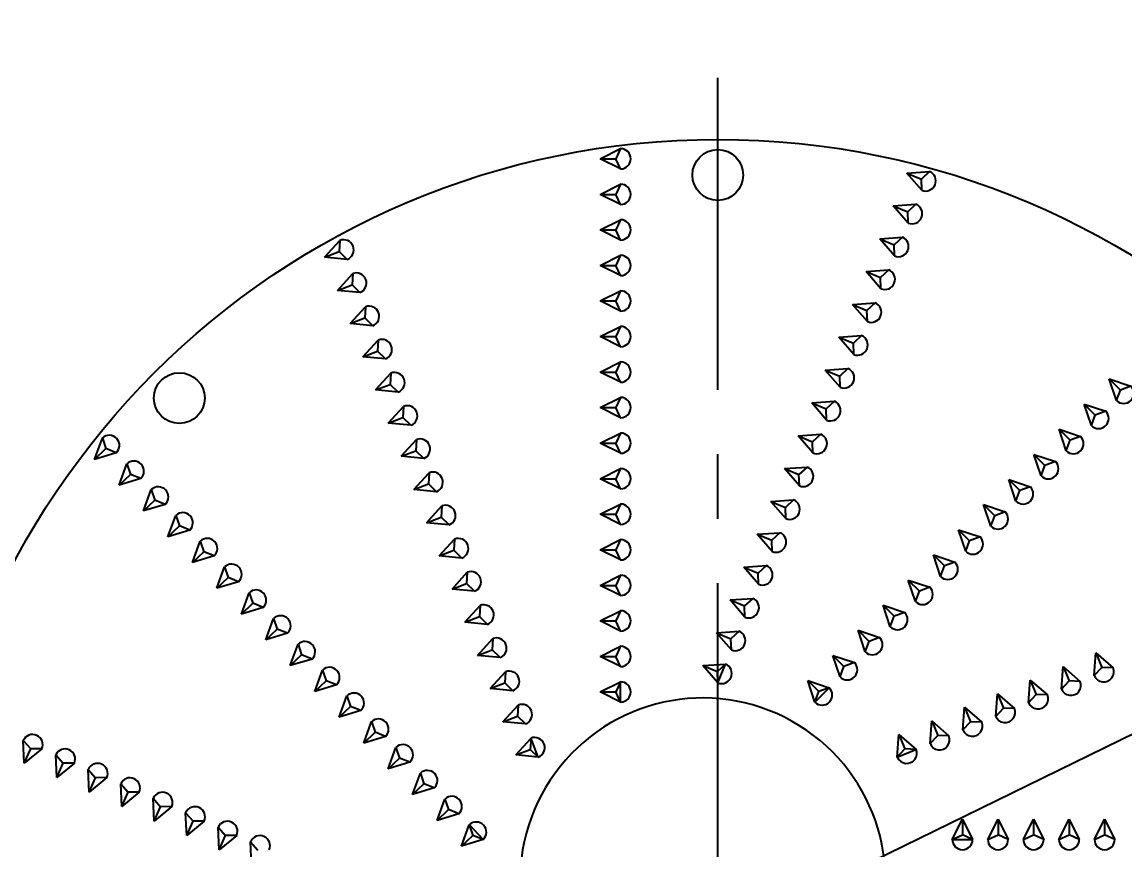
# Model space of a CAD drawing. Extents: x 115 to 2025, y 0 to 1377.
# Drawn here: x 709.2 to 763.5, y 1228.4 to 1269.2 of the extents above; entities that cross this region are included whole.
import ezdxf

# ---------------------------------------------------------------- set-up
doc = ezdxf.new("R2010")
doc.units = 0
doc.header["$LTSCALE"] = 0.5
doc.header["$PDMODE"] = 3
doc.linetypes.add('CENTER', pattern=[50.8, 31.75, -6.35, 6.35, -6.35])
doc.layers.get('0').update_dxf_attribs({"linetype": 'CONTINUOUS'})
doc.layers.get('DEFPOINTS').update_dxf_attribs({"linetype": 'CONTINUOUS'})
doc.layers.add('DANMEN', color=7, linetype='CONTINUOUS')
doc.layers.add('SUNPOU', color=7, linetype='CONTINUOUS')
doc.styles.get("Standard").update_dxf_attribs({"font": 'ROMANS', "bigfont": 'EXTFONT.shx'})
doc.dimstyles.new('STYLE_1', dxfattribs={"dimscale": 5, "dimtxt": 2, "dimasz": 3, "dimexe": 1, "dimexo": 1, "dimgap": 0.6, "dimtad": 3, "dimdec": 0, "dimlfac": 2, "dimzin": 0, "dimdsep": 46, "dimtxsty": 'STANDARD', "dimblk1": 'OPEN', "dimblk2": 'OPEN', "dimsah": 1, "dimcen": 1.5, "dimadec": 0, "dimazin": 0, "dimtfac": 1, "dimtdec": 0, "dimtmove": 0, "dimatfit": 0, "dimldrblk": 'DOTSMALL', "dimfxl": 1, "dimtvp": 1, "dimtolj": 1, "dimtzin": 0, "dimarcsym": 0})

# ---------------------------------------------------------------- blocks, each defined once
blk = doc.blocks.new('_OPEN')
at = {"color": 0, "linetype": 'ByBlock'}
for p, q in [((-1, 0.1667), (0, 0)), ((0, 0), (-1, -0.1667)), ((0, 0), (-1, 0))]:
    blk.add_line(p, q, dxfattribs=at)
blk = doc.blocks.new('*D33')
at = {"layer": 'DEFPOINTS', "color": 0}
for p in [(778.758, 1241.385), (708.24, 1206.898)]:
    blk.add_point(p, dxfattribs=at)
at = {"layer": 'SUNPOU', "color": 0, "lineweight": -2}
for p, q in [((792.233, 1247.975), (846.603, 1274.565)), ((708.24, 1206.898), (778.758, 1241.385)), ((694.765, 1200.308), (681.29, 1193.718))]:
    blk.add_line(p, q, dxfattribs=at)
at = {"layer": 'SUNPOU', "color": 0, "lineweight": -2, "xscale": 15, "yscale": 15, "zscale": 15}
for p, rotation in [((778.758, 1241.385), 206.0609276596095), ((708.24, 1206.898), 26.06092765960951)]:
    blk.add_blockref('_OPEN', p, dxfattribs=dict(at, rotation=rotation))
at = {"layer": 'SUNPOU', "color": 0, "insert": (824.78, 1272.797), "char_height": 10, "attachment_point": 5, "rotation": 26.0609}
blk.add_mtext('\\A1;∅157', dxfattribs=at)
blk = doc.blocks.new('_DotSmall')
at = {"color": 0, "linetype": 'ByBlock', "const_width": 0.5}
blk.add_lwpolyline([(-0.0625, 0, 1), (0.0625, 0, 1)], format="xyb", close=True, dxfattribs=at)

msp = doc.modelspace()

# ---------------------------------------------------------------- linework, layer by layer
at = {"color": 2}
for p, q in [((737.715, 1262.44), (738.715, 1262.94)), ((738.715, 1262.94), (738.486, 1262.44)), ((738.715, 1261.94), (737.715, 1262.44)), ((737.715, 1262.44), (738.486, 1262.44)), ((738.715, 1261.94), (738.486, 1262.44)), ((752.812, 1261.738), (753.927, 1261.817)), ((753.544, 1260.893), (752.812, 1261.738)), ((752.812, 1261.738), (753.524, 1261.443)), ((753.927, 1261.817), (753.524, 1261.443)), ((737.715, 1260.69), (738.715, 1261.19)), ((738.715, 1261.19), (738.486, 1260.69)), ((753.544, 1260.893), (753.524, 1261.443)), ((738.715, 1260.19), (737.715, 1260.69)), ((737.715, 1260.69), (738.486, 1260.69)), ((738.715, 1260.19), (738.486, 1260.69)), ((752.142, 1260.121), (753.257, 1260.2)), ((752.875, 1259.277), (752.142, 1260.121)), ((752.142, 1260.121), (752.854, 1259.826)), ((753.257, 1260.2), (752.854, 1259.826)), ((737.715, 1258.94), (738.715, 1259.44)), ((738.715, 1259.44), (738.486, 1258.94)), ((752.875, 1259.277), (752.854, 1259.826)), ((738.715, 1258.44), (737.715, 1258.94)), ((737.715, 1258.94), (738.486, 1258.94)), ((738.715, 1258.44), (738.486, 1258.94)), ((724.14, 1257.595), (724.895, 1258.42)), ((724.895, 1258.42), (724.86, 1257.872)), ((751.473, 1258.504), (752.588, 1258.584)), ((752.205, 1257.66), (751.473, 1258.504)), ((751.473, 1258.504), (752.185, 1258.209)), ((752.588, 1258.584), (752.185, 1258.209)), ((724.14, 1257.595), (724.86, 1257.872)), ((725.253, 1257.487), (724.86, 1257.872)), ((752.205, 1257.66), (752.185, 1258.209)), ((725.253, 1257.487), (724.14, 1257.595)), ((737.715, 1257.19), (738.715, 1257.69)), ((738.715, 1257.69), (738.486, 1257.19)), ((724.767, 1255.962), (725.522, 1256.787)), ((725.522, 1256.787), (725.487, 1256.238)), ((737.715, 1257.19), (738.486, 1257.19)), ((738.715, 1256.69), (737.715, 1257.19)), ((738.715, 1256.69), (738.486, 1257.19)), ((750.803, 1256.888), (751.918, 1256.967)), ((750.803, 1256.888), (751.515, 1256.593)), ((751.535, 1256.043), (750.803, 1256.888)), ((751.918, 1256.967), (751.515, 1256.593)), ((724.767, 1255.962), (725.487, 1256.238)), ((725.88, 1255.853), (725.487, 1256.238)), ((751.535, 1256.043), (751.515, 1256.593)), ((725.88, 1255.853), (724.767, 1255.962)), ((737.715, 1255.44), (738.715, 1255.94)), ((738.715, 1255.94), (738.486, 1255.44)), ((725.395, 1254.328), (726.149, 1255.153)), ((726.149, 1255.153), (726.114, 1254.604)), ((737.715, 1255.44), (738.486, 1255.44)), ((738.715, 1254.94), (737.715, 1255.44)), ((738.715, 1254.94), (738.486, 1255.44)), ((750.133, 1255.271), (751.248, 1255.35)), ((750.133, 1255.271), (750.845, 1254.976)), ((750.866, 1254.426), (750.133, 1255.271)), ((751.248, 1255.35), (750.845, 1254.976)), ((725.395, 1254.328), (726.114, 1254.604)), ((726.507, 1254.219), (726.114, 1254.604)), ((750.866, 1254.426), (750.845, 1254.976)), ((726.507, 1254.219), (725.395, 1254.328)), ((737.715, 1253.69), (738.715, 1254.19)), ((738.715, 1254.19), (738.486, 1253.69)), ((726.022, 1252.694), (726.776, 1253.519)), ((726.776, 1253.519), (726.741, 1252.97)), ((737.715, 1253.69), (738.486, 1253.69)), ((738.715, 1253.19), (737.715, 1253.69)), ((738.715, 1253.19), (738.486, 1253.69)), ((749.463, 1253.654), (750.579, 1253.733)), ((749.463, 1253.654), (750.176, 1253.359)), ((750.196, 1252.809), (749.463, 1253.654)), ((750.579, 1253.733), (750.176, 1253.359)), ((726.022, 1252.694), (726.741, 1252.97)), ((727.134, 1252.586), (726.741, 1252.97)), ((750.196, 1252.809), (750.176, 1253.359)), ((727.134, 1252.586), (726.022, 1252.694)), ((737.715, 1251.94), (738.715, 1252.44)), ((738.715, 1252.44), (738.486, 1251.94)), ((726.649, 1251.06), (727.403, 1251.885)), ((727.403, 1251.885), (727.368, 1251.336)), ((737.715, 1251.94), (738.486, 1251.94)), ((738.715, 1251.44), (737.715, 1251.94)), ((738.715, 1251.44), (738.486, 1251.94)), ((748.794, 1252.037), (749.909, 1252.116)), ((748.794, 1252.037), (749.506, 1251.742)), ((749.526, 1251.193), (748.794, 1252.037)), ((749.909, 1252.116), (749.506, 1251.742)), ((726.649, 1251.06), (727.368, 1251.336)), ((727.762, 1250.952), (727.368, 1251.336)), ((749.526, 1251.193), (749.506, 1251.742)), ((762.778, 1251.6), (763.839, 1251.246)), ((762.778, 1251.6), (763.323, 1251.055)), ((763.132, 1250.539), (762.778, 1251.6)), ((727.762, 1250.952), (726.649, 1251.06)), ((763.132, 1250.539), (763.323, 1251.055)), ((763.839, 1251.246), (763.323, 1251.055)), ((727.276, 1249.426), (728.03, 1250.252)), ((728.03, 1250.252), (727.996, 1249.703)), ((737.715, 1250.19), (738.715, 1250.69)), ((737.715, 1250.19), (738.486, 1250.19)), ((738.715, 1249.69), (737.715, 1250.19)), ((738.715, 1250.69), (738.486, 1250.19)), ((738.715, 1249.69), (738.486, 1250.19)), ((748.124, 1250.42), (749.239, 1250.5)), ((748.124, 1250.42), (748.836, 1250.125)), ((748.857, 1249.576), (748.124, 1250.42)), ((749.239, 1250.5), (748.836, 1250.125)), ((761.541, 1250.362), (762.601, 1250.009)), ((761.541, 1250.362), (762.086, 1249.817)), ((761.894, 1249.302), (761.541, 1250.362)), ((727.276, 1249.426), (727.996, 1249.703)), ((728.389, 1249.318), (727.996, 1249.703)), ((748.857, 1249.576), (748.836, 1250.125)), ((761.894, 1249.302), (762.086, 1249.817)), ((762.601, 1250.009), (762.086, 1249.817)), ((728.389, 1249.318), (727.276, 1249.426)), ((760.303, 1249.125), (760.848, 1248.58)), ((760.303, 1249.125), (761.364, 1248.772)), ((760.657, 1248.064), (760.303, 1249.125)), ((712.812, 1247.64), (713.193, 1248.692)), ((713.193, 1248.692), (713.371, 1248.171)), ((727.903, 1247.793), (728.658, 1248.618)), ((728.658, 1248.618), (728.623, 1248.069)), ((737.715, 1248.44), (738.715, 1248.94)), ((738.715, 1248.94), (738.486, 1248.44)), ((747.454, 1248.804), (748.57, 1248.883)), ((747.454, 1248.804), (748.167, 1248.509)), ((748.187, 1247.959), (747.454, 1248.804)), ((748.57, 1248.883), (748.167, 1248.509)), ((760.657, 1248.064), (760.848, 1248.58)), ((761.364, 1248.772), (760.848, 1248.58)), ((712.812, 1247.64), (713.371, 1248.171)), ((713.881, 1247.966), (713.371, 1248.171)), ((727.903, 1247.793), (728.623, 1248.069)), ((729.016, 1247.684), (728.623, 1248.069)), ((737.715, 1248.44), (738.486, 1248.44)), ((738.715, 1247.94), (737.715, 1248.44)), ((738.715, 1247.94), (738.486, 1248.44)), ((748.187, 1247.959), (748.167, 1248.509)), ((713.881, 1247.966), (712.812, 1247.64)), ((729.016, 1247.684), (727.903, 1247.793)), ((759.066, 1247.888), (759.611, 1247.343)), ((759.066, 1247.888), (760.127, 1247.534)), ((759.419, 1246.827), (759.066, 1247.888)), ((760.127, 1247.534), (759.611, 1247.343)), ((714.016, 1246.371), (714.397, 1247.422)), ((714.397, 1247.422), (714.575, 1246.902)), ((728.53, 1246.159), (729.285, 1246.984)), ((729.285, 1246.984), (729.25, 1246.435)), ((737.715, 1246.69), (738.715, 1247.19)), ((738.715, 1247.19), (738.486, 1246.69)), ((746.785, 1247.187), (747.9, 1247.266)), ((746.785, 1247.187), (747.497, 1246.892)), ((747.517, 1246.342), (746.785, 1247.187)), ((747.9, 1247.266), (747.497, 1246.892)), ((759.419, 1246.827), (759.611, 1247.343)), ((714.016, 1246.371), (714.575, 1246.902)), ((715.086, 1246.697), (714.016, 1246.371)), ((715.086, 1246.697), (714.575, 1246.902)), ((728.53, 1246.159), (729.25, 1246.435)), ((729.643, 1246.05), (729.25, 1246.435)), ((737.715, 1246.69), (738.486, 1246.69)), ((738.715, 1246.19), (737.715, 1246.69)), ((738.715, 1246.19), (738.486, 1246.69)), ((747.517, 1246.342), (747.497, 1246.892)), ((757.828, 1246.65), (758.374, 1246.105)), ((757.828, 1246.65), (758.889, 1246.297)), ((758.182, 1245.59), (757.828, 1246.65)), ((715.221, 1245.102), (715.602, 1246.153)), ((715.602, 1246.153), (715.78, 1245.632)), ((729.643, 1246.05), (728.53, 1246.159)), ((758.182, 1245.59), (758.374, 1246.105)), ((758.889, 1246.297), (758.374, 1246.105)), ((715.221, 1245.102), (715.78, 1245.632)), ((716.29, 1245.427), (715.221, 1245.102)), ((716.29, 1245.427), (715.78, 1245.632)), ((729.157, 1244.525), (729.912, 1245.35)), ((729.912, 1245.35), (729.877, 1244.801)), ((737.715, 1244.94), (738.715, 1245.44)), ((738.715, 1245.44), (738.486, 1244.94)), ((746.115, 1245.57), (747.23, 1245.649)), ((746.115, 1245.57), (746.827, 1245.275)), ((746.847, 1244.725), (746.115, 1245.57)), ((747.23, 1245.649), (746.827, 1245.275)), ((756.591, 1245.413), (757.136, 1244.868)), ((756.591, 1245.413), (757.652, 1245.059)), ((756.945, 1244.352), (756.591, 1245.413)), ((716.426, 1243.832), (716.807, 1244.883)), ((716.807, 1244.883), (716.985, 1244.363)), ((729.157, 1244.525), (729.877, 1244.801)), ((730.27, 1244.417), (729.877, 1244.801)), ((737.715, 1244.94), (738.486, 1244.94)), ((738.715, 1244.44), (737.715, 1244.94)), ((738.715, 1244.44), (738.486, 1244.94)), ((746.847, 1244.725), (746.827, 1245.275)), ((756.945, 1244.352), (757.136, 1244.868)), ((757.652, 1245.059), (757.136, 1244.868)), ((716.426, 1243.832), (716.985, 1244.363)), ((717.495, 1244.158), (716.985, 1244.363)), ((730.27, 1244.417), (729.157, 1244.525)), ((717.495, 1244.158), (716.426, 1243.832)), ((729.785, 1242.891), (730.539, 1243.717)), ((730.539, 1243.717), (730.504, 1243.168)), ((737.715, 1243.19), (738.715, 1243.69)), ((738.715, 1243.69), (738.486, 1243.19)), ((745.445, 1243.953), (746.56, 1244.033)), ((745.445, 1243.953), (746.157, 1243.658)), ((746.178, 1243.109), (745.445, 1243.953)), ((746.56, 1244.033), (746.157, 1243.658)), ((746.178, 1243.109), (746.157, 1243.658)), ((755.354, 1244.175), (755.899, 1243.63)), ((755.354, 1244.175), (756.414, 1243.822)), ((755.707, 1243.115), (755.354, 1244.175)), ((756.414, 1243.822), (755.899, 1243.63)), ((717.63, 1242.563), (718.011, 1243.614)), ((718.011, 1243.614), (718.189, 1243.093)), ((729.785, 1242.891), (730.504, 1243.168)), ((730.897, 1242.783), (730.504, 1243.168)), ((737.715, 1243.19), (738.486, 1243.19)), ((738.715, 1242.69), (737.715, 1243.19)), ((738.715, 1242.69), (738.486, 1243.19)), ((755.707, 1243.115), (755.899, 1243.63)), ((717.63, 1242.563), (718.189, 1243.093)), ((718.7, 1242.889), (717.63, 1242.563)), ((718.7, 1242.889), (718.189, 1243.093)), ((730.897, 1242.783), (729.785, 1242.891)), ((754.116, 1242.938), (754.661, 1242.393)), ((754.116, 1242.938), (755.177, 1242.584)), ((754.47, 1241.877), (754.116, 1242.938)), ((755.177, 1242.584), (754.661, 1242.393)), ((718.835, 1241.293), (719.216, 1242.344)), ((719.216, 1242.344), (719.394, 1241.824)), ((730.412, 1241.258), (731.166, 1242.083)), ((731.166, 1242.083), (731.131, 1241.534)), ((744.776, 1242.337), (745.891, 1242.416)), ((744.776, 1242.337), (745.488, 1242.042)), ((745.508, 1241.492), (744.776, 1242.337)), ((745.891, 1242.416), (745.488, 1242.042)), ((745.508, 1241.492), (745.488, 1242.042)), ((754.47, 1241.877), (754.661, 1242.393)), ((718.835, 1241.293), (719.394, 1241.824)), ((719.904, 1241.619), (718.835, 1241.293)), ((719.904, 1241.619), (719.394, 1241.824)), ((730.412, 1241.258), (731.131, 1241.534)), ((731.524, 1241.149), (731.131, 1241.534)), ((737.715, 1241.44), (738.715, 1241.94)), ((738.715, 1241.94), (738.486, 1241.44)), ((752.879, 1241.7), (753.424, 1241.155)), ((752.879, 1241.7), (753.939, 1241.347)), ((753.232, 1240.64), (752.879, 1241.7)), ((720.039, 1240.024), (720.421, 1241.075)), ((720.421, 1241.075), (720.599, 1240.555)), ((731.524, 1241.149), (730.412, 1241.258)), ((737.715, 1241.44), (738.486, 1241.44)), ((738.715, 1240.94), (737.715, 1241.44)), ((738.715, 1240.94), (738.486, 1241.44)), ((753.232, 1240.64), (753.424, 1241.155)), ((753.939, 1241.347), (753.424, 1241.155)), ((720.039, 1240.024), (720.599, 1240.555)), ((721.109, 1240.35), (720.599, 1240.555)), ((731.039, 1239.624), (731.793, 1240.449)), ((731.793, 1240.449), (731.759, 1239.9)), ((744.106, 1240.72), (745.221, 1240.799)), ((744.106, 1240.72), (744.818, 1240.425)), ((744.838, 1239.875), (744.106, 1240.72)), ((745.221, 1240.799), (744.818, 1240.425)), ((744.838, 1239.875), (744.818, 1240.425)), ((751.641, 1240.463), (752.702, 1240.109)), ((751.641, 1240.463), (752.186, 1239.918)), ((751.995, 1239.402), (751.641, 1240.463)), ((721.109, 1240.35), (720.039, 1240.024)), ((731.039, 1239.624), (731.759, 1239.9)), ((732.152, 1239.515), (731.759, 1239.9)), ((737.715, 1239.69), (738.715, 1240.19)), ((738.715, 1240.19), (738.486, 1239.69)), ((751.995, 1239.402), (752.186, 1239.918)), ((752.702, 1240.109), (752.186, 1239.918)), ((721.244, 1238.755), (721.625, 1239.806)), ((721.625, 1239.806), (721.803, 1239.285)), ((732.152, 1239.515), (731.039, 1239.624)), ((737.715, 1239.69), (738.486, 1239.69)), ((738.715, 1239.19), (737.715, 1239.69)), ((738.715, 1239.19), (738.486, 1239.69)), ((721.244, 1238.755), (721.803, 1239.285)), ((722.314, 1239.08), (721.244, 1238.755)), ((722.314, 1239.08), (721.803, 1239.285)), ((731.666, 1237.99), (732.42, 1238.815)), ((732.42, 1238.815), (732.386, 1238.266)), ((743.436, 1239.103), (744.551, 1239.182)), ((744.169, 1238.258), (743.436, 1239.103)), ((743.436, 1239.103), (744.148, 1238.808)), ((744.551, 1239.182), (744.148, 1238.808)), ((744.169, 1238.258), (744.148, 1238.808)), ((750.404, 1239.226), (750.949, 1238.68)), ((750.404, 1239.226), (751.465, 1238.872)), ((750.757, 1238.165), (750.404, 1239.226)), ((751.465, 1238.872), (750.949, 1238.68)), ((722.449, 1237.485), (722.83, 1238.536)), ((722.83, 1238.536), (723.008, 1238.016)), ((731.666, 1237.99), (732.386, 1238.266)), ((732.779, 1237.882), (732.386, 1238.266)), ((737.715, 1237.94), (738.715, 1238.44)), ((738.715, 1238.44), (738.486, 1237.94)), ((750.757, 1238.165), (750.949, 1238.68)), ((722.449, 1237.485), (723.008, 1238.016)), ((723.518, 1237.811), (722.449, 1237.485)), ((723.518, 1237.811), (723.008, 1238.016)), ((732.779, 1237.882), (731.666, 1237.99)), ((738.715, 1237.44), (737.715, 1237.94)), ((737.715, 1237.94), (738.486, 1237.94)), ((738.715, 1237.44), (738.486, 1237.94)), ((749.166, 1237.988), (750.227, 1237.635)), ((749.52, 1236.927), (749.166, 1237.988)), ((749.166, 1237.988), (749.712, 1237.443)), ((762.039, 1236.999), (762.118, 1238.114)), ((762.118, 1238.114), (762.413, 1237.402)), ((762.118, 1238.114), (762.962, 1237.381)), ((723.653, 1236.216), (724.034, 1237.267)), ((724.034, 1237.267), (724.212, 1236.746)), ((732.293, 1236.356), (733.048, 1237.181)), ((733.048, 1237.181), (733.013, 1236.633)), ((742.766, 1237.486), (743.882, 1237.565)), ((743.499, 1236.642), (742.766, 1237.486)), ((742.766, 1237.486), (743.479, 1237.191)), ((743.882, 1237.565), (743.479, 1237.191)), ((743.499, 1236.642), (743.479, 1237.191)), ((743.499, 1236.642), (743.878, 1237.557)), ((749.52, 1236.927), (749.712, 1237.443)), ((750.227, 1237.635), (749.712, 1237.443)), ((760.422, 1236.329), (760.501, 1237.444)), ((760.501, 1237.444), (760.796, 1236.732)), ((760.501, 1237.444), (761.346, 1236.712)), ((762.039, 1236.999), (762.413, 1237.402)), ((762.962, 1237.381), (762.413, 1237.402)), ((723.653, 1236.216), (724.212, 1236.746)), ((724.723, 1236.542), (724.212, 1236.746)), ((732.293, 1236.356), (733.013, 1236.633)), ((733.406, 1236.248), (733.013, 1236.633)), ((737.715, 1236.19), (738.715, 1236.69)), ((738.715, 1236.69), (738.486, 1236.19)), ((738.715, 1235.69), (738.715, 1236.681)), ((748.283, 1235.69), (747.929, 1236.751)), ((747.929, 1236.751), (748.99, 1236.397)), ((747.929, 1236.751), (748.474, 1236.206)), ((758.805, 1235.659), (758.884, 1236.774)), ((758.884, 1236.774), (759.179, 1236.062)), ((758.884, 1236.774), (759.729, 1236.042)), ((760.422, 1236.329), (760.796, 1236.732)), ((761.346, 1236.712), (760.796, 1236.732)), ((724.723, 1236.542), (723.653, 1236.216)), ((733.406, 1236.248), (732.293, 1236.356)), ((738.715, 1235.69), (737.715, 1236.19)), ((737.715, 1236.19), (738.486, 1236.19)), ((738.715, 1235.69), (738.486, 1236.19)), ((748.283, 1235.69), (748.983, 1236.391)), ((748.283, 1235.69), (748.474, 1236.206)), ((748.99, 1236.397), (748.474, 1236.206)), ((757.188, 1234.989), (757.267, 1236.105)), ((757.267, 1236.105), (758.112, 1235.372)), ((757.267, 1236.105), (757.562, 1235.392)), ((758.805, 1235.659), (759.179, 1236.062)), ((759.729, 1236.042), (759.179, 1236.062)), ((724.858, 1234.946), (725.239, 1235.997)), ((725.239, 1235.997), (725.417, 1235.477)), ((732.92, 1234.723), (733.675, 1235.548)), ((733.675, 1235.548), (733.64, 1234.999)), ((724.858, 1234.946), (725.417, 1235.477)), ((725.927, 1235.272), (724.858, 1234.946)), ((725.927, 1235.272), (725.417, 1235.477)), ((732.92, 1234.723), (733.64, 1234.999)), ((734.033, 1234.614), (733.64, 1234.999)), ((755.571, 1234.32), (755.651, 1235.435)), ((755.651, 1235.435), (755.946, 1234.723)), ((755.651, 1235.435), (756.495, 1234.702)), ((757.188, 1234.989), (757.562, 1235.392)), ((758.112, 1235.372), (757.562, 1235.392)), ((726.062, 1233.677), (726.444, 1234.728)), ((726.444, 1234.728), (726.622, 1234.208)), ((734.033, 1234.614), (732.92, 1234.723)), ((753.955, 1233.65), (754.034, 1234.765)), ((754.034, 1234.765), (754.879, 1234.033)), ((754.034, 1234.765), (754.329, 1234.053)), ((755.571, 1234.32), (755.946, 1234.723)), ((756.495, 1234.702), (755.946, 1234.723)), ((726.062, 1233.677), (726.622, 1234.208)), ((727.132, 1234.003), (726.062, 1233.677)), ((727.132, 1234.003), (726.622, 1234.208)), ((733.547, 1233.089), (734.302, 1233.914)), ((734.302, 1233.914), (734.267, 1233.365)), ((734.66, 1232.98), (734.305, 1233.905)), ((752.338, 1232.98), (752.417, 1234.096)), ((752.417, 1234.096), (753.262, 1233.363)), ((752.417, 1234.096), (752.712, 1233.383)), ((753.955, 1233.65), (754.329, 1234.053)), ((754.879, 1234.033), (754.329, 1234.053)), ((709.302, 1233.802), (709.666, 1233.389)), ((709.352, 1232.685), (709.302, 1233.802)), ((710.216, 1233.395), (709.352, 1232.685)), ((709.352, 1232.685), (709.666, 1233.389)), ((710.216, 1233.395), (709.666, 1233.389)), ((727.267, 1232.408), (727.648, 1233.459)), ((727.648, 1233.459), (727.826, 1232.938)), ((733.547, 1233.089), (734.267, 1233.365)), ((734.66, 1232.98), (734.267, 1233.365)), ((752.338, 1232.98), (752.712, 1233.383)), ((752.338, 1232.98), (753.253, 1233.36)), ((753.262, 1233.363), (752.712, 1233.383)), ((710.901, 1233.09), (711.265, 1232.677)), ((710.951, 1231.973), (710.901, 1233.09)), ((710.951, 1231.973), (710.901, 1233.09)), ((710.901, 1233.09), (711.265, 1232.677)), ((727.267, 1232.408), (727.826, 1232.938)), ((728.337, 1232.733), (727.826, 1232.938)), ((734.66, 1232.98), (733.547, 1233.089)), ((711.815, 1232.683), (710.951, 1231.973)), ((711.815, 1232.683), (710.951, 1231.973)), ((710.951, 1231.973), (711.265, 1232.677)), ((710.951, 1231.973), (711.265, 1232.677)), ((711.815, 1232.683), (711.265, 1232.677)), ((711.815, 1232.683), (711.265, 1232.677)), ((712.55, 1231.261), (712.5, 1232.378)), ((712.5, 1232.378), (712.863, 1231.965)), ((728.337, 1232.733), (727.267, 1232.408)), ((713.413, 1231.971), (712.55, 1231.261)), ((712.55, 1231.261), (712.863, 1231.965)), ((713.413, 1231.971), (712.863, 1231.965)), ((728.472, 1231.138), (728.853, 1232.189)), ((728.853, 1232.189), (729.031, 1231.669)), ((714.148, 1230.549), (714.098, 1231.666)), ((714.098, 1231.666), (714.462, 1231.253)), ((715.012, 1231.259), (714.148, 1230.549)), ((714.148, 1230.549), (714.462, 1231.253)), ((715.012, 1231.259), (714.462, 1231.253)), ((728.472, 1231.138), (729.031, 1231.669)), ((729.541, 1231.464), (728.472, 1231.138)), ((729.541, 1231.464), (729.031, 1231.669)), ((715.747, 1229.837), (715.697, 1230.954)), ((715.697, 1230.954), (716.061, 1230.542)), ((729.676, 1229.869), (730.058, 1230.92)), ((730.058, 1230.92), (730.236, 1230.399)), ((716.611, 1230.548), (715.747, 1229.837)), ((715.747, 1229.837), (716.061, 1230.542)), ((716.611, 1230.548), (716.061, 1230.542)), ((717.346, 1229.126), (717.296, 1230.243)), ((717.296, 1230.243), (717.659, 1229.83)), ((729.676, 1229.869), (730.236, 1230.399)), ((730.746, 1230.194), (729.676, 1229.869)), ((730.746, 1230.194), (730.236, 1230.399)), ((718.209, 1229.836), (717.346, 1229.126)), ((717.346, 1229.126), (717.659, 1229.83)), ((718.209, 1229.836), (717.659, 1229.83)), ((730.881, 1228.599), (731.262, 1229.65)), ((731.262, 1229.65), (731.44, 1229.13)), ((731.951, 1228.925), (731.269, 1229.644)), ((755.048, 1228.925), (755.548, 1229.925)), ((755.548, 1229.925), (756.048, 1228.925)), ((755.548, 1229.925), (755.548, 1229.154)), ((756.798, 1228.925), (757.298, 1229.925)), ((757.298, 1229.925), (757.798, 1228.925)), ((757.298, 1229.925), (757.298, 1229.154)), ((758.548, 1228.925), (759.048, 1229.925)), ((759.048, 1229.925), (759.048, 1229.154)), ((759.048, 1229.925), (759.548, 1228.925)), ((760.298, 1228.925), (760.798, 1229.925)), ((760.798, 1229.925), (761.298, 1228.925)), ((760.798, 1229.925), (760.798, 1229.154)), ((762.048, 1228.925), (762.548, 1229.925)), ((762.548, 1229.925), (762.548, 1229.154)), ((762.548, 1229.925), (763.048, 1228.925)), ((718.945, 1228.414), (718.895, 1229.531)), ((718.895, 1229.531), (719.258, 1229.118)), ((719.808, 1229.124), (718.945, 1228.414)), ((718.945, 1228.414), (719.258, 1229.118)), ((719.808, 1229.124), (719.258, 1229.118)), ((730.881, 1228.599), (731.44, 1229.13)), ((731.951, 1228.925), (731.44, 1229.13)), ((755.048, 1228.925), (755.548, 1229.154)), ((756.048, 1228.925), (755.548, 1229.154)), ((756.798, 1228.925), (757.298, 1229.154)), ((757.798, 1228.925), (757.298, 1229.154)), ((758.548, 1228.925), (759.048, 1229.154)), ((759.548, 1228.925), (759.048, 1229.154)), ((760.298, 1228.925), (760.798, 1229.154)), ((761.298, 1228.925), (760.798, 1229.154)), ((762.048, 1228.925), (762.548, 1229.154)), ((763.048, 1228.925), (762.548, 1229.154)), ((720.543, 1227.702), (720.493, 1228.819)), ((720.493, 1228.819), (720.857, 1228.406)), ((731.951, 1228.925), (730.881, 1228.599)), ((755.048, 1228.925), (756.038, 1228.925))]:
    msp.add_line(p, q, dxfattribs=at)
for centre, radius in [((743.499, 1224.142), 39.25), ((743.499, 1261.642), 1.25), ((716.983, 1250.658), 1.25)]:
    msp.add_circle(centre, radius, dxfattribs=at)
for centre, radius, start, end in [((738.715, 1262.44), 0.5, 270, 90), ((753.736, 1261.355), 0.5, 247.5, 67.5), ((738.715, 1260.69), 0.5, 270, 90), ((753.066, 1259.739), 0.5, 247.5, 67.5), ((738.715, 1258.94), 0.5, 270, 90), ((725.074, 1257.954), 0.5, 291, 111), ((752.396, 1258.122), 0.5, 247.5, 67.5), ((738.715, 1257.19), 0.5, 270, 90), ((725.701, 1256.32), 0.5, 291, 111), ((751.727, 1256.505), 0.5, 247.5, 67.5), ((738.715, 1255.44), 0.5, 270, 90), ((726.328, 1254.686), 0.5, 291, 111), ((751.057, 1254.888), 0.5, 247.5, 67.5), ((738.715, 1253.69), 0.5, 270, 90), ((726.955, 1253.052), 0.5, 291, 111), ((750.387, 1253.271), 0.5, 247.5, 67.5), ((738.715, 1251.94), 0.5, 270, 90), ((727.582, 1251.419), 0.5, 291, 111), ((749.718, 1251.655), 0.5, 247.5, 67.5), ((763.485, 1250.893), 0.5, 225, 45), ((728.21, 1249.785), 0.5, 291, 111), ((738.715, 1250.19), 0.5, 270, 90), ((749.048, 1250.038), 0.5, 247.5, 67.5), ((762.248, 1249.655), 0.5, 225, 45), ((713.537, 1248.329), 0.5, 313.5, 133.5), ((728.837, 1248.151), 0.5, 291, 111), ((738.715, 1248.44), 0.5, 270, 90), ((748.378, 1248.421), 0.5, 247.5, 67.5), ((761.01, 1248.418), 0.5, 225, 45), ((714.742, 1247.059), 0.5, 313.5, 133.5), ((759.773, 1247.181), 0.5, 225, 45), ((729.464, 1246.517), 0.5, 291, 111), ((738.715, 1246.69), 0.5, 270, 90), ((747.709, 1246.804), 0.5, 247.5, 67.5), ((715.946, 1245.79), 0.5, 313.5, 133.5), ((758.536, 1245.943), 0.5, 225, 45), ((730.091, 1244.884), 0.5, 291, 111), ((738.715, 1244.94), 0.5, 270, 90), ((747.039, 1245.187), 0.5, 247.5, 67.5), ((717.151, 1244.521), 0.5, 313.5, 133.5), ((757.298, 1244.706), 0.5, 225, 45), ((718.356, 1243.251), 0.5, 313.5, 133.5), ((730.718, 1243.25), 0.5, 291, 111), ((738.715, 1243.19), 0.5, 270, 90), ((746.369, 1243.571), 0.5, 247.5, 67.5), ((756.061, 1243.468), 0.5, 225, 45), ((754.823, 1242.231), 0.5, 225, 45), ((719.56, 1241.982), 0.5, 313.5, 133.5), ((731.345, 1241.616), 0.5, 291, 111), ((745.699, 1241.954), 0.5, 247.5, 67.5), ((738.715, 1241.44), 0.5, 270, 90), ((720.765, 1240.712), 0.5, 313.5, 133.5), ((753.586, 1240.993), 0.5, 225, 45), ((731.972, 1239.982), 0.5, 291, 111), ((745.03, 1240.337), 0.5, 247.5, 67.5), ((721.969, 1239.443), 0.5, 313.5, 133.5), ((738.715, 1239.69), 0.5, 270, 90), ((752.348, 1239.756), 0.5, 225, 45), ((732.6, 1238.348), 0.5, 291, 111), ((744.36, 1238.72), 0.5, 247.5, 67.5), ((751.111, 1238.518), 0.5, 225, 45), ((723.174, 1238.174), 0.5, 313.5, 133.5), ((738.715, 1237.94), 0.5, 270, 90), ((724.379, 1236.904), 0.5, 313.5, 133.5), ((733.227, 1236.715), 0.5, 291, 111), ((743.69, 1237.103), 0.5, 247.5, 67.5), ((749.874, 1237.281), 0.5, 225, 45), ((762.501, 1237.19), 0.5, 202.5, 22.5), ((738.715, 1236.19), 0.5, 270, 90), ((760.884, 1236.52), 0.5, 202.5, 22.5), ((725.583, 1235.635), 0.5, 313.5, 133.5), ((748.636, 1236.044), 0.5, 225, 45), ((733.854, 1235.081), 0.5, 291, 111), ((742.761, 1226.894), 9, 340.2087, 229.7913), ((759.267, 1235.85), 0.5, 202.5, 22.5), ((757.65, 1235.181), 0.5, 202.5, 22.5), ((726.788, 1234.365), 0.5, 313.5, 133.5), ((756.033, 1234.511), 0.5, 202.5, 22.5), ((709.759, 1233.598), 0.5, 336, 156), ((734.481, 1233.447), 0.5, 291, 111), ((754.417, 1233.841), 0.5, 202.5, 22.5), ((711.358, 1232.886), 0.5, 336, 156), ((711.358, 1232.886), 0.5, 336, 156), ((727.992, 1233.096), 0.5, 313.5, 133.5), ((752.8, 1233.172), 0.5, 202.5, 22.5), ((712.956, 1232.175), 0.5, 336, 156), ((729.197, 1231.827), 0.5, 313.5, 133.5), ((714.555, 1231.463), 0.5, 336, 156), ((716.154, 1230.751), 0.5, 336, 156), ((730.402, 1230.557), 0.5, 313.5, 133.5), ((717.753, 1230.039), 0.5, 336, 156), ((719.351, 1229.327), 0.5, 336, 156), ((731.606, 1229.288), 0.5, 313.5, 133.5), ((720.95, 1228.616), 0.5, 336, 156), ((755.548, 1228.925), 0.5, 180, 360), ((757.298, 1228.925), 0.5, 180, 360), ((759.048, 1228.925), 0.5, 180, 360), ((760.798, 1228.925), 0.5, 180, 360), ((762.548, 1228.925), 0.5, 180, 360)]:
    msp.add_arc(centre, radius, start, end, dxfattribs=at)
at = {"layer": 'DANMEN', "color": 2, "linetype": 'CENTER'}
msp.add_line((743.499, 1149.466), (743.499, 1266.419), dxfattribs=at)

# ---------------------------------------------------------------- dimensions: what is measured, and where the dimension line sits
at = {"layer": 'SUNPOU'}
dim = msp.add_diameter_dim_2p(p1=(708.24, 1206.898), p2=(778.758, 1241.385), dimstyle='STYLE_1', dxfattribs=at)
dim.commit()
dim.dimension.update_dxf_attribs({"geometry": '*D33', "text_midpoint": (828.295, 1265.611), "dimtype": 163})

doc.saveas('drawing.dxf')
